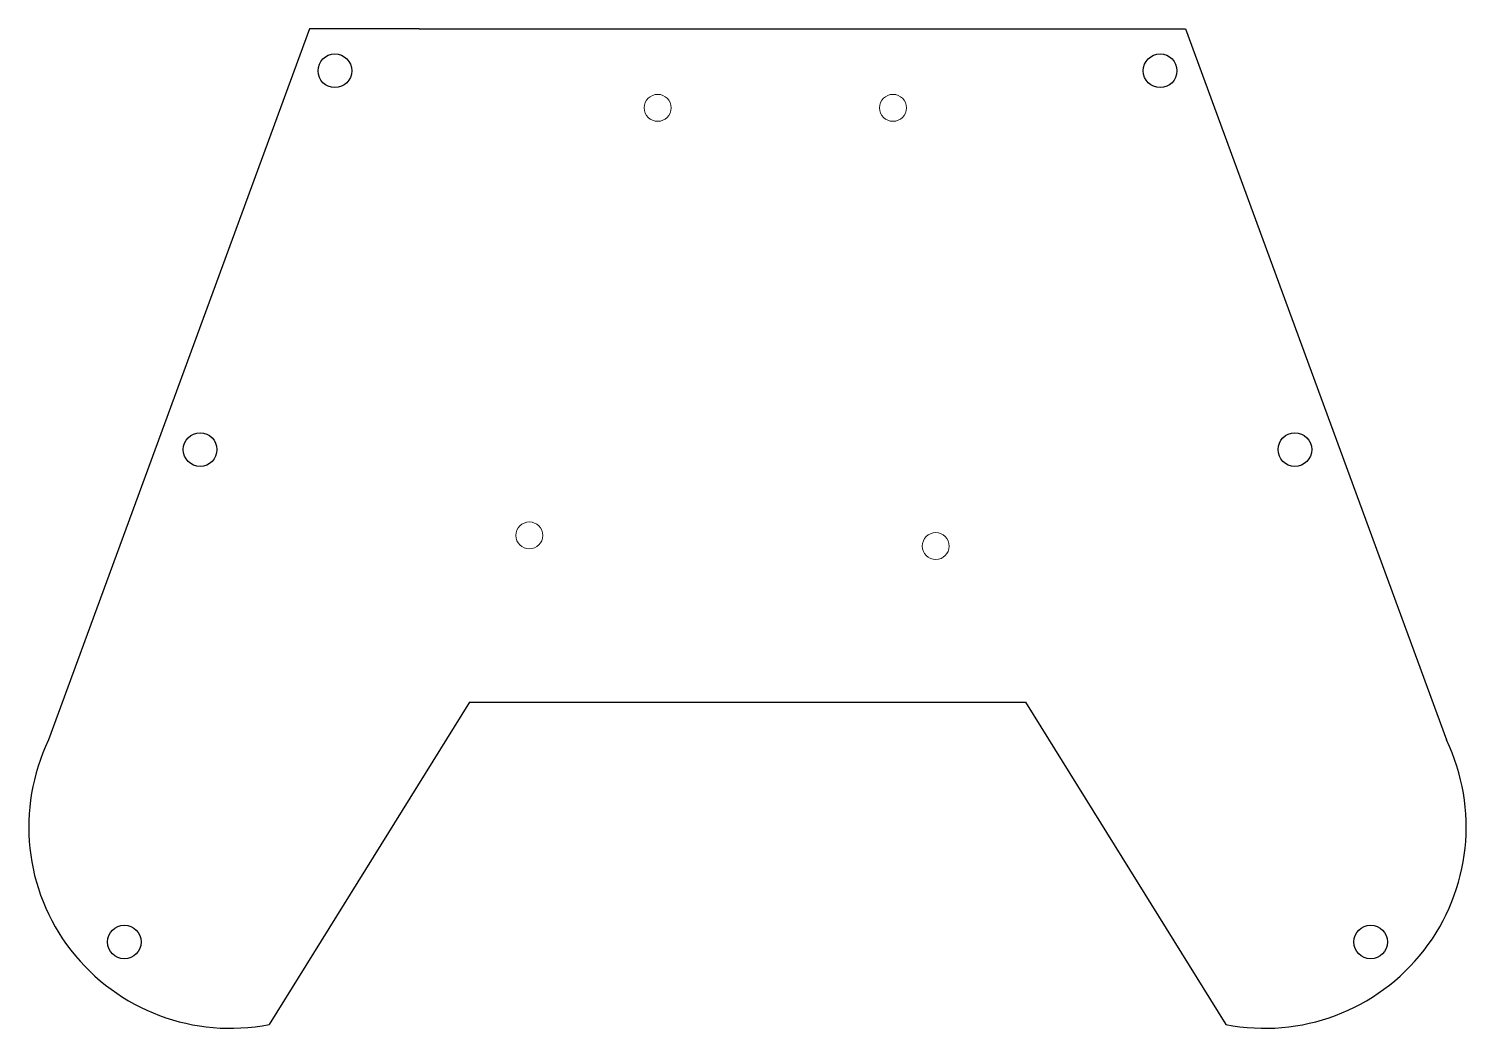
# Model space of a CAD drawing. Header units: millimetres. Extents: x 10 to 181, y 31 to 150.
import ezdxf

# ---------------------------------------------------------------- set-up
doc = ezdxf.new("R2010")
doc.units = ezdxf.units.MM
doc.header["$MEASUREMENT"] = 0
doc.layers.add('1', color=1, linetype='Continuous')

msp = doc.modelspace()

# ---------------------------------------------------------------- linework, layer by layer
at = {"color": 1}
for p, q in [((43.82, 150), (12.82, 65.5)), ((56.82, 150), (43.82, 150)), ((56.82, 150), (134.82, 150)), ((134.82, 150), (147.82, 150)), ((147.82, 150), (178.82, 65.5)), ((62.82, 70), (39, 31.7)), ((62.82, 70), (128.82, 70)), ((128.82, 70), (152.64, 31.7))]:
    msp.add_line(p, q, dxfattribs=at)
for centre in [(46.82, 145), (144.82, 145), (30.82, 100), (160.82, 100), (21.82, 41.5), (169.82, 41.5)]:
    msp.add_circle(centre, 2, dxfattribs=at)
for centre, start, end in [((34.38, 55.16), 154.3698, 281.1472), ((157.26, 55.16), 258.8528, 25.6302)]:
    msp.add_arc(centre, 23.91, start, end, dxfattribs=at)
at = {"layer": '1', "color": 1, "linetype": 'Continuous', "lineweight": 15}
for centre in [(85.16, 140.6), (113.1, 140.6), (69.92, 89.8), (118.18, 88.53)]:
    msp.add_circle(centre, 1.6, dxfattribs=at)

doc.saveas('drawing.dxf')
